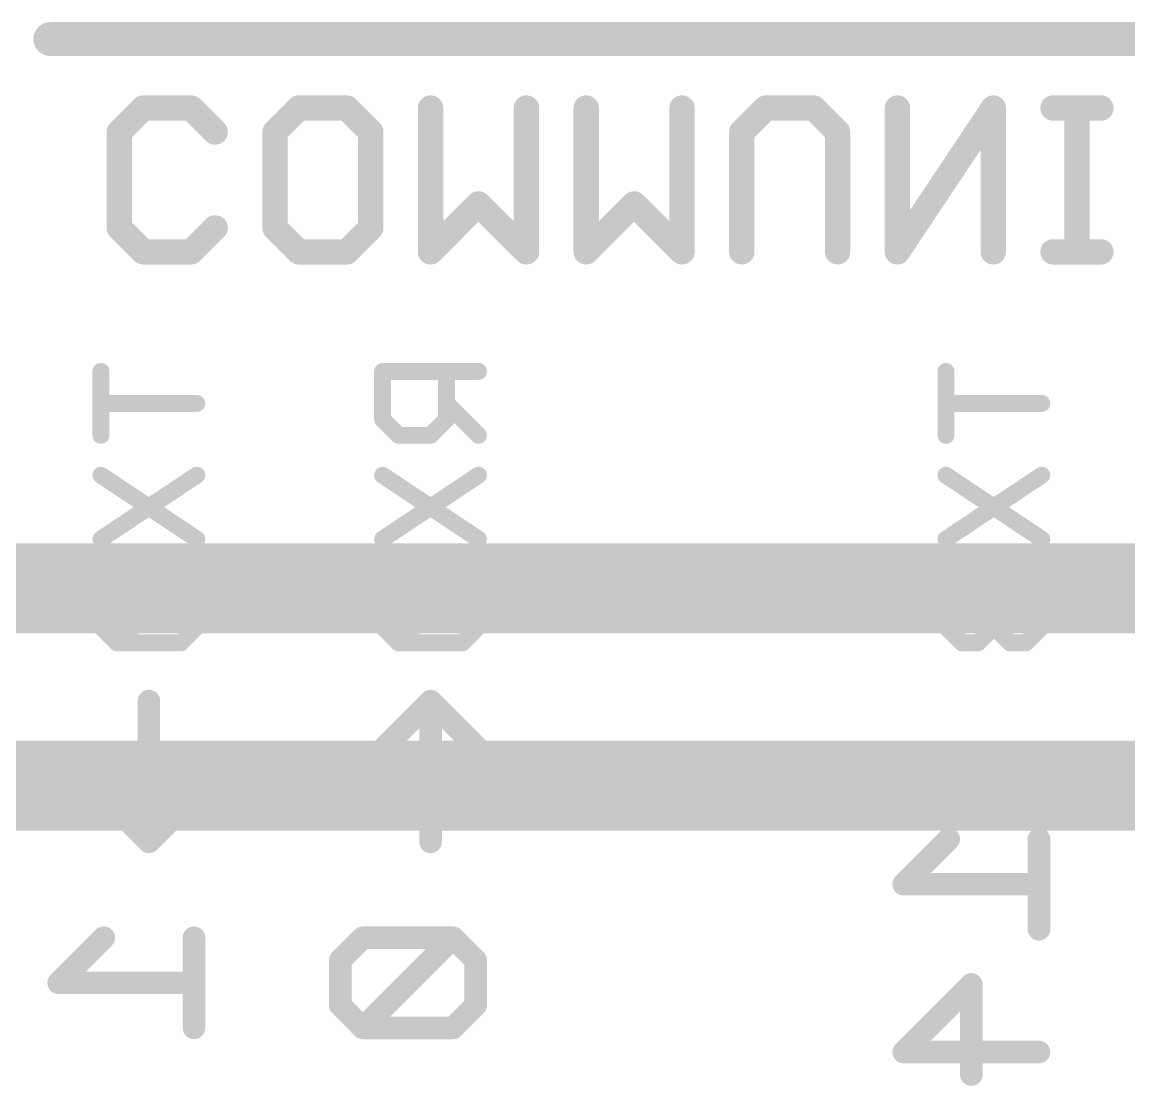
# Model space of a CAD drawing. Extents: x -209 to 66, y -44 to 97.
# Drawn here: x -57.15 to -47.17, y 5.42 to 15.01 of the extents above; entities that cross this region are included whole.
import ezdxf

# ---------------------------------------------------------------- set-up
doc = ezdxf.new("R2010")
doc.units = 0
doc.layers.add('1', color=22, linetype='CONTINUOUS')
doc.layers.add('22', color=253, linetype='CONTINUOUS')

msp = doc.modelspace()

# ---------------------------------------------------------------- linework, layer by layer
at = {"layer": '1', "const_width": 0.8128}
for points in [[(-41.656, 9.906), (-129.032, 9.906)], [(-42.418, 8.128), (-128.27, 8.128)]]:
    msp.add_lwpolyline(points, dxfattribs=at)
at = {"layer": '22'}
for points, const_width in [([(-56.896, 14.859), (-31.369, 14.859)], 0.3048), ([(-56.2737, 14.0206), (-56.0576, 14.2367)], 0.2286), ([(-56.0576, 14.2367), (-55.6254, 14.2367)], 0.2286), ([(-55.6254, 14.2367), (-55.4094, 14.0206)], 0.2286), ([(-54.8704, 14.0206), (-54.6543, 14.2367)], 0.2286), ([(-54.6543, 14.2367), (-54.2222, 14.2367)], 0.2286), ([(-54.2222, 14.2367), (-54.0061, 14.0206)], 0.2286), ([(-53.4671, 14.2367), (-53.4671, 12.9402)], 0.2286), ([(-52.6028, 12.9402), (-52.6028, 14.2367)], 0.2286), ([(-52.0639, 14.2367), (-52.0639, 12.9402)], 0.2286), ([(-51.1995, 12.9402), (-51.1995, 14.2367)], 0.2286), ([(-50.6606, 14.0206), (-50.4445, 14.2367)], 0.2286), ([(-50.4445, 14.2367), (-50.0123, 14.2367)], 0.2286), ([(-50.0123, 14.2367), (-49.7963, 14.0206)], 0.2286), ([(-49.2573, 14.2367), (-49.2573, 12.9402)], 0.2286), ([(-49.2573, 12.9402), (-48.393, 14.2367)], 0.2286), ([(-48.393, 14.2367), (-48.393, 12.9402)], 0.2286), ([(-47.854, 14.2367), (-47.4219, 14.2367)], 0.2286), ([(-47.6379, 14.2367), (-47.6379, 12.9402)], 0.2286), ([(-56.2737, 13.1563), (-56.2737, 14.0206)], 0.2286), ([(-54.8704, 13.1563), (-54.8704, 14.0206)], 0.2286), ([(-54.0061, 14.0206), (-54.0061, 13.1563)], 0.2286), ([(-50.6606, 12.9402), (-50.6606, 14.0206)], 0.2286), ([(-49.7963, 14.0206), (-49.7963, 12.9402)], 0.2286), ([(-53.4671, 12.9402), (-53.035, 13.3724)], 0.2286), ([(-53.035, 13.3724), (-52.6028, 12.9402)], 0.2286), ([(-52.0639, 12.9402), (-51.6317, 13.3724)], 0.2286), ([(-51.6317, 13.3724), (-51.1995, 12.9402)], 0.2286), ([(-56.0576, 12.9402), (-56.2737, 13.1563)], 0.2286), ([(-55.4094, 13.1563), (-55.6254, 12.9402)], 0.2286), ([(-54.6543, 12.9402), (-54.8704, 13.1563)], 0.2286), ([(-54.0061, 13.1563), (-54.2222, 12.9402)], 0.2286), ([(-55.6254, 12.9402), (-56.0576, 12.9402)], 0.2286), ([(-54.2222, 12.9402), (-54.6543, 12.9402)], 0.2286), ([(-47.854, 12.9402), (-47.4219, 12.9402)], 0.2286), ([(-56.4395, 11.8618), (-56.4395, 11.2856)], 0.1524), ([(-53.0352, 11.8618), (-53.8995, 11.8618)], 0.1524), ([(-53.8995, 11.8618), (-53.8995, 11.4296)], 0.1524), ([(-53.3233, 11.4296), (-53.3233, 11.8618)], 0.1524), ([(-48.8195, 11.8618), (-48.8195, 11.2856)], 0.1524), ([(-55.5752, 11.5737), (-56.4395, 11.5737)], 0.1524), ([(-53.3233, 11.5737), (-53.0352, 11.2856)], 0.1524), ([(-47.9552, 11.5737), (-48.8195, 11.5737)], 0.1524), ([(-53.8995, 11.4296), (-53.7555, 11.2856)], 0.1524), ([(-53.4674, 11.2856), (-53.3233, 11.4296)], 0.1524), ([(-53.7555, 11.2856), (-53.4674, 11.2856)], 0.1524), ([(-56.4395, 10.9263), (-55.5752, 10.3501)], 0.1524), ([(-56.4395, 10.3501), (-55.5752, 10.9263)], 0.1524), ([(-53.8995, 10.9263), (-53.0352, 10.3501)], 0.1524), ([(-53.8995, 10.3501), (-53.0352, 10.9263)], 0.1524), ([(-48.8195, 10.9263), (-47.9552, 10.3501)], 0.1524), ([(-48.8195, 10.3501), (-47.9552, 10.9263)], 0.1524), ([(-56.2955, 9.9908), (-56.4395, 9.8467)], 0.1524), ([(-55.7193, 9.9908), (-56.2955, 9.9908)], 0.1524), ([(-55.7193, 9.9908), (-56.2955, 9.4145)], 0.1524), ([(-55.5752, 9.8467), (-55.7193, 9.9908)], 0.1524), ([(-53.7555, 9.9908), (-53.8995, 9.8467)], 0.1524), ([(-53.1793, 9.9908), (-53.7555, 9.9908)], 0.1524), ([(-53.1793, 9.9908), (-53.7555, 9.4145)], 0.1524), ([(-53.0352, 9.8467), (-53.1793, 9.9908)], 0.1524), ([(-48.6755, 9.9908), (-48.8195, 9.8467)], 0.1524), ([(-47.9552, 9.8467), (-48.0993, 9.9908)], 0.1524), ([(-56.4395, 9.8467), (-56.4395, 9.5586)], 0.1524), ([(-55.5752, 9.5586), (-55.5752, 9.8467)], 0.1524), ([(-53.8995, 9.8467), (-53.8995, 9.5586)], 0.1524), ([(-53.0352, 9.5586), (-53.0352, 9.8467)], 0.1524), ([(-48.8195, 9.8467), (-48.8195, 9.5586)], 0.1524), ([(-47.9552, 9.5586), (-47.9552, 9.8467)], 0.1524), ([(-48.3874, 9.5586), (-48.3874, 9.7027)], 0.1524), ([(-56.4395, 9.5586), (-56.2955, 9.4145)], 0.1524), ([(-55.7193, 9.4145), (-55.5752, 9.5586)], 0.1524), ([(-53.8995, 9.5586), (-53.7555, 9.4145)], 0.1524), ([(-53.1793, 9.4145), (-53.0352, 9.5586)], 0.1524), ([(-48.8195, 9.5586), (-48.6755, 9.4145)], 0.1524), ([(-48.5314, 9.4145), (-48.3874, 9.5586)], 0.1524), ([(-48.3874, 9.5586), (-48.2433, 9.4145)], 0.1524), ([(-48.0993, 9.4145), (-47.9552, 9.5586)], 0.1524), ([(-56.2955, 9.4145), (-55.7193, 9.4145)], 0.1524), ([(-53.7555, 9.4145), (-53.1793, 9.4145)], 0.1524), ([(-48.6755, 9.4145), (-48.5314, 9.4145)], 0.1524), ([(-48.2433, 9.4145), (-48.0993, 9.4145)], 0.1524), ([(-56.007, 8.89), (-56.007, 7.62)], 0.2032), ([(-53.467, 8.89), (-53.975, 8.382)], 0.2032), ([(-53.467, 7.62), (-53.467, 8.89)], 0.2032), ([(-52.959, 8.382), (-53.467, 8.89)], 0.2032), ([(-56.515, 8.128), (-56.007, 7.62)], 0.2032), ([(-56.007, 7.62), (-55.499, 8.128)], 0.2032), ([(-48.7941, 7.6454), (-49.2008, 7.2387)], 0.2032), ([(-47.9806, 7.6454), (-47.9806, 6.8319)], 0.2032), ([(-49.2008, 7.2387), (-47.9806, 7.2387)], 0.2032), ([(-56.4141, 6.7564), (-56.8208, 6.3497)], 0.2032), ([(-55.6006, 6.7564), (-55.6006, 5.9429)], 0.2032), ([(-54.0775, 6.7564), (-54.2808, 6.553)], 0.2032), ([(-53.264, 6.7564), (-54.0775, 6.7564)], 0.2032), ([(-53.264, 6.7564), (-54.0775, 5.9429)], 0.2032), ([(-53.0606, 6.553), (-53.264, 6.7564)], 0.2032), ([(-54.2808, 6.553), (-54.2808, 6.1463)], 0.2032), ([(-53.0606, 6.1463), (-53.0606, 6.553)], 0.2032), ([(-56.8208, 6.3497), (-55.6006, 6.3497)], 0.2032), ([(-49.2008, 5.7256), (-48.5907, 6.3357)], 0.2032), ([(-48.5907, 6.3357), (-48.5907, 5.5222)], 0.2032), ([(-54.2808, 6.1463), (-54.0775, 5.9429)], 0.2032), ([(-53.264, 5.9429), (-53.0606, 6.1463)], 0.2032), ([(-54.0775, 5.9429), (-53.264, 5.9429)], 0.2032), ([(-47.9806, 5.7256), (-49.2008, 5.7256)], 0.2032)]:
    msp.add_lwpolyline(points, dxfattribs=dict(at, const_width=const_width))
for points, const_width in [([(-56.896, 14.9352, 1), (-56.896, 14.7828)], 0.1524), ([(-56.0576, 14.2939, 1), (-56.0576, 14.1796)], 0.1143), ([(-56.0172, 14.1963, 1), (-56.098, 14.2771)], 0.1143), ([(-55.585, 14.2771, 1), (-55.6659, 14.1963)], 0.1143), ([(-55.6254, 14.1796, 1), (-55.6254, 14.2939)], 0.1143), ([(-54.6543, 14.2939, 1), (-54.6543, 14.1796)], 0.1143), ([(-54.6139, 14.1963, 1), (-54.6947, 14.2771)], 0.1143), ([(-54.1818, 14.2771, 1), (-54.2626, 14.1963)], 0.1143), ([(-54.2222, 14.1796, 1), (-54.2222, 14.2939)], 0.1143), ([(-53.41, 14.2367, 1), (-53.5243, 14.2367)], 0.1143), ([(-52.5457, 14.2367, 1), (-52.66, 14.2367)], 0.1143), ([(-52.0067, 14.2367, 1), (-52.121, 14.2367)], 0.1143), ([(-51.1424, 14.2367, 1), (-51.2567, 14.2367)], 0.1143), ([(-50.4445, 14.2939, 1), (-50.4445, 14.1796)], 0.1143), ([(-50.4041, 14.1963, 1), (-50.4849, 14.2771)], 0.1143), ([(-49.9719, 14.2771, 1), (-50.0527, 14.1963)], 0.1143), ([(-50.0123, 14.1796, 1), (-50.0123, 14.2939)], 0.1143), ([(-49.2002, 14.2367, 1), (-49.3145, 14.2367)], 0.1143), ([(-48.3358, 14.2367, 1), (-48.4501, 14.2367)], 0.1143), ([(-48.3454, 14.205, 1), (-48.4405, 14.2684)], 0.1143), ([(-47.854, 14.2939, 1), (-47.854, 14.1796)], 0.1143), ([(-47.5808, 14.2367, 1), (-47.6951, 14.2367)], 0.1143), ([(-47.4219, 14.1796, 1), (-47.4219, 14.2939)], 0.1143), ([(-56.2166, 14.0206, 1), (-56.3309, 14.0206)], 0.1143), ([(-56.3141, 14.061, 1), (-56.2333, 13.9802)], 0.1143), ([(-55.4498, 13.9802, 1), (-55.369, 14.061)], 0.1143), ([(-54.8133, 14.0206, 1), (-54.9276, 14.0206)], 0.1143), ([(-54.9108, 14.061, 1), (-54.83, 13.9802)], 0.1143), ([(-53.9489, 14.0206, 1), (-54.0632, 14.0206)], 0.1143), ([(-54.0465, 13.9802, 1), (-53.9657, 14.061)], 0.1143), ([(-50.6034, 14.0206, 1), (-50.7177, 14.0206)], 0.1143), ([(-50.701, 14.061, 1), (-50.6202, 13.9802)], 0.1143), ([(-49.7391, 14.0206, 1), (-49.8534, 14.0206)], 0.1143), ([(-49.8367, 13.9802, 1), (-49.7558, 14.061)], 0.1143), ([(-52.9946, 13.4128, 1), (-53.0754, 13.332)], 0.1143), ([(-52.9946, 13.332, 1), (-53.0754, 13.4128)], 0.1143), ([(-51.5913, 13.4128, 1), (-51.6721, 13.332)], 0.1143), ([(-51.5913, 13.332, 1), (-51.6721, 13.4128)], 0.1143), ([(-56.2333, 13.1967, 1), (-56.3141, 13.1159)], 0.1143), ([(-56.3309, 13.1563, 1), (-56.2166, 13.1563)], 0.1143), ([(-55.369, 13.1159, 1), (-55.4498, 13.1967)], 0.1143), ([(-54.83, 13.1967, 1), (-54.9108, 13.1159)], 0.1143), ([(-54.9276, 13.1563, 1), (-54.8133, 13.1563)], 0.1143), ([(-54.0632, 13.1563, 1), (-53.9489, 13.1563)], 0.1143), ([(-53.9657, 13.1159, 1), (-54.0465, 13.1967)], 0.1143), ([(-56.0576, 12.9973, 1), (-56.0576, 12.883)], 0.1143), ([(-56.098, 12.8998, 1), (-56.0172, 12.9806)], 0.1143), ([(-55.6659, 12.9806, 1), (-55.585, 12.8998)], 0.1143), ([(-55.6254, 12.883, 1), (-55.6254, 12.9973)], 0.1143), ([(-54.6543, 12.9973, 1), (-54.6543, 12.883)], 0.1143), ([(-54.6947, 12.8998, 1), (-54.6139, 12.9806)], 0.1143), ([(-54.2626, 12.9806, 1), (-54.1818, 12.8998)], 0.1143), ([(-54.2222, 12.883, 1), (-54.2222, 12.9973)], 0.1143), ([(-53.5076, 12.9806, 1), (-53.4267, 12.8998)], 0.1143), ([(-53.5243, 12.9402, 1), (-53.41, 12.9402)], 0.1143), ([(-52.66, 12.9402, 1), (-52.5457, 12.9402)], 0.1143), ([(-52.6432, 12.8998, 1), (-52.5624, 12.9806)], 0.1143), ([(-52.1043, 12.9806, 1), (-52.0235, 12.8998)], 0.1143), ([(-52.121, 12.9402, 1), (-52.0067, 12.9402)], 0.1143), ([(-51.2567, 12.9402, 1), (-51.1424, 12.9402)], 0.1143), ([(-51.2399, 12.8998, 1), (-51.1591, 12.9806)], 0.1143), ([(-50.7177, 12.9402, 1), (-50.6034, 12.9402)], 0.1143), ([(-49.8534, 12.9402, 1), (-49.7391, 12.9402)], 0.1143), ([(-49.3145, 12.9402, 1), (-49.2002, 12.9402)], 0.1143), ([(-49.3049, 12.9719, 1), (-49.2098, 12.9085)], 0.1143), ([(-48.4501, 12.9402, 1), (-48.3358, 12.9402)], 0.1143), ([(-47.854, 12.9973, 1), (-47.854, 12.883)], 0.1143), ([(-47.6951, 12.9402, 1), (-47.5808, 12.9402)], 0.1143), ([(-47.4219, 12.883, 1), (-47.4219, 12.9973)], 0.1143), ([(-56.4014, 11.8618, 1), (-56.4776, 11.8618)], 0.0762), ([(-53.8995, 11.8999, 1), (-53.8995, 11.8237)], 0.0762), ([(-53.8614, 11.8618, 1), (-53.9376, 11.8618)], 0.0762), ([(-53.2852, 11.8618, 1), (-53.3614, 11.8618)], 0.0762), ([(-53.0352, 11.8237, 1), (-53.0352, 11.8999)], 0.0762), ([(-48.7814, 11.8618, 1), (-48.8576, 11.8618)], 0.0762), ([(-56.4395, 11.6118, 1), (-56.4395, 11.5356)], 0.0762), ([(-55.5752, 11.5356, 1), (-55.5752, 11.6118)], 0.0762), ([(-53.2964, 11.6006, 1), (-53.3503, 11.5467)], 0.0762), ([(-48.8195, 11.6118, 1), (-48.8195, 11.5356)], 0.0762), ([(-47.9552, 11.5356, 1), (-47.9552, 11.6118)], 0.0762), ([(-53.8726, 11.4566, 1), (-53.9265, 11.4027)], 0.0762), ([(-53.2964, 11.4027, 1), (-53.3503, 11.4566)], 0.0762), ([(-53.9376, 11.4296, 1), (-53.8614, 11.4296)], 0.0762), ([(-53.3614, 11.4296, 1), (-53.2852, 11.4296)], 0.0762), ([(-56.4776, 11.2856, 1), (-56.4014, 11.2856)], 0.0762), ([(-53.7555, 11.3237, 1), (-53.7555, 11.2475)], 0.0762), ([(-53.7824, 11.2586, 1), (-53.7285, 11.3125)], 0.0762), ([(-53.4943, 11.3125, 1), (-53.4404, 11.2586)], 0.0762), ([(-53.4674, 11.2475, 1), (-53.4674, 11.3237)], 0.0762), ([(-53.0621, 11.2586, 1), (-53.0083, 11.3125)], 0.0762), ([(-48.8576, 11.2856, 1), (-48.7814, 11.2856)], 0.0762), ([(-56.4184, 10.958, 1), (-56.4607, 10.8946)], 0.0762), ([(-55.5541, 10.8946, 1), (-55.5963, 10.958)], 0.0762), ([(-53.8784, 10.958, 1), (-53.9207, 10.8946)], 0.0762), ([(-53.0141, 10.8946, 1), (-53.0563, 10.958)], 0.0762), ([(-48.7984, 10.958, 1), (-48.8407, 10.8946)], 0.0762), ([(-47.9341, 10.8946, 1), (-47.9763, 10.958)], 0.0762), ([(-56.4607, 10.3818, 1), (-56.4184, 10.3184)], 0.0762), ([(-55.5963, 10.3184, 1), (-55.5541, 10.3818)], 0.0762), ([(-53.9207, 10.3818, 1), (-53.8784, 10.3184)], 0.0762), ([(-53.0563, 10.3184, 1), (-53.0141, 10.3818)], 0.0762), ([(-48.8407, 10.3818, 1), (-48.7984, 10.3184)], 0.0762), ([(-47.9763, 10.3184, 1), (-47.9341, 10.3818)], 0.0762), ([(-56.2955, 10.0289, 1), (-56.2955, 9.9527)], 0.0762), ([(-56.2685, 9.9638, 1), (-56.3224, 10.0177)], 0.0762), ([(-55.6923, 10.0177, 1), (-55.7462, 9.9638)], 0.0762), ([(-55.6923, 9.9638, 1), (-55.7462, 10.0177)], 0.0762), ([(-55.7193, 9.9527, 1), (-55.7193, 10.0289)], 0.0762), ([(-53.7555, 10.0289, 1), (-53.7555, 9.9527)], 0.0762), ([(-53.7285, 9.9638, 1), (-53.7824, 10.0177)], 0.0762), ([(-53.1523, 10.0177, 1), (-53.2062, 9.9638)], 0.0762), ([(-53.1523, 9.9638, 1), (-53.2062, 10.0177)], 0.0762), ([(-53.1793, 9.9527, 1), (-53.1793, 10.0289)], 0.0762), ([(-48.6485, 9.9638, 1), (-48.7024, 10.0177)], 0.0762), ([(-48.0723, 10.0177, 1), (-48.1262, 9.9638)], 0.0762), ([(-56.4014, 9.8467, 1), (-56.4776, 9.8467)], 0.0762), ([(-56.4665, 9.8736, 1), (-56.4126, 9.8198)], 0.0762), ([(-55.5371, 9.8467, 1), (-55.6133, 9.8467)], 0.0762), ([(-55.6021, 9.8198, 1), (-55.5483, 9.8736)], 0.0762), ([(-53.8614, 9.8467, 1), (-53.9376, 9.8467)], 0.0762), ([(-53.9265, 9.8736, 1), (-53.8726, 9.8198)], 0.0762), ([(-52.9971, 9.8467, 1), (-53.0733, 9.8467)], 0.0762), ([(-53.0621, 9.8198, 1), (-53.0083, 9.8736)], 0.0762), ([(-48.7814, 9.8467, 1), (-48.8576, 9.8467)], 0.0762), ([(-48.8465, 9.8736, 1), (-48.7926, 9.8198)], 0.0762), ([(-47.9171, 9.8467, 1), (-47.9933, 9.8467)], 0.0762), ([(-47.9821, 9.8198, 1), (-47.9283, 9.8736)], 0.0762), ([(-48.3493, 9.7027, 1), (-48.4255, 9.7027)], 0.0762), ([(-56.4126, 9.5855, 1), (-56.4665, 9.5317)], 0.0762), ([(-56.4776, 9.5586, 1), (-56.4014, 9.5586)], 0.0762), ([(-55.6133, 9.5586, 1), (-55.5371, 9.5586)], 0.0762), ([(-55.5483, 9.5317, 1), (-55.6021, 9.5855)], 0.0762), ([(-53.8726, 9.5855, 1), (-53.9265, 9.5317)], 0.0762), ([(-53.9376, 9.5586, 1), (-53.8614, 9.5586)], 0.0762), ([(-53.0733, 9.5586, 1), (-52.9971, 9.5586)], 0.0762), ([(-53.0083, 9.5317, 1), (-53.0621, 9.5855)], 0.0762), ([(-48.7926, 9.5855, 1), (-48.8465, 9.5317)], 0.0762), ([(-48.8576, 9.5586, 1), (-48.7814, 9.5586)], 0.0762), ([(-48.4255, 9.5586, 1), (-48.3493, 9.5586)], 0.0762), ([(-48.3604, 9.5855, 1), (-48.4143, 9.5317)], 0.0762), ([(-48.3604, 9.5317, 1), (-48.4143, 9.5855)], 0.0762), ([(-47.9933, 9.5586, 1), (-47.9171, 9.5586)], 0.0762), ([(-47.9283, 9.5317, 1), (-47.9821, 9.5855)], 0.0762), ([(-56.2955, 9.4526, 1), (-56.2955, 9.3764)], 0.0762), ([(-55.7193, 9.3764, 1), (-55.7193, 9.4526)], 0.0762), ([(-53.7555, 9.4526, 1), (-53.7555, 9.3764)], 0.0762), ([(-53.1793, 9.3764, 1), (-53.1793, 9.4526)], 0.0762), ([(-48.6755, 9.4526, 1), (-48.6755, 9.3764)], 0.0762), ([(-48.5314, 9.3764, 1), (-48.5314, 9.4526)], 0.0762), ([(-48.2433, 9.4526, 1), (-48.2433, 9.3764)], 0.0762), ([(-48.0993, 9.3764, 1), (-48.0993, 9.4526)], 0.0762), ([(-56.3224, 9.4415, 1), (-56.2685, 9.3876)], 0.0762), ([(-56.3224, 9.3876, 1), (-56.2685, 9.4415)], 0.0762), ([(-55.7462, 9.4415, 1), (-55.6923, 9.3876)], 0.0762), ([(-53.7824, 9.4415, 1), (-53.7285, 9.3876)], 0.0762), ([(-53.7824, 9.3876, 1), (-53.7285, 9.4415)], 0.0762), ([(-53.2062, 9.4415, 1), (-53.1523, 9.3876)], 0.0762), ([(-48.7024, 9.3876, 1), (-48.6485, 9.4415)], 0.0762), ([(-48.5584, 9.4415, 1), (-48.5045, 9.3876)], 0.0762), ([(-48.2703, 9.3876, 1), (-48.2164, 9.4415)], 0.0762), ([(-48.1262, 9.4415, 1), (-48.0723, 9.3876)], 0.0762), ([(-55.9562, 8.89, 1), (-56.0578, 8.89)], 0.1016), ([(-53.4162, 8.89, 1), (-53.5178, 8.89)], 0.1016), ([(-53.4311, 8.9259, 1), (-53.5029, 8.8541)], 0.1016), ([(-53.4311, 8.8541, 1), (-53.5029, 8.9259)], 0.1016), ([(-54.0109, 8.4179, 1), (-53.9391, 8.3461)], 0.1016), ([(-52.9949, 8.3461, 1), (-52.9231, 8.4179)], 0.1016), ([(-56.4791, 8.1639, 1), (-56.5509, 8.0921)], 0.1016), ([(-55.4631, 8.0921, 1), (-55.5349, 8.1639)], 0.1016), ([(-56.0429, 7.6559, 1), (-55.9711, 7.5841)], 0.1016), ([(-56.0429, 7.5841, 1), (-55.9711, 7.6559)], 0.1016), ([(-48.7582, 7.6095, 1), (-48.83, 7.6813)], 0.1016), ([(-47.9298, 7.6454, 1), (-48.0314, 7.6454)], 0.1016), ([(-56.0578, 7.62, 1), (-55.9562, 7.62)], 0.1016), ([(-53.5178, 7.62, 1), (-53.4162, 7.62)], 0.1016), ([(-49.2368, 7.2746, 1), (-49.1649, 7.2027)], 0.1016), ([(-49.2008, 7.2895, 1), (-49.2008, 7.1879)], 0.1016), ([(-47.9806, 7.1879, 1), (-47.9806, 7.2895)], 0.1016), ([(-56.3782, 6.7205, 1), (-56.45, 6.7923)], 0.1016), ([(-55.5498, 6.7564, 1), (-55.6514, 6.7564)], 0.1016), ([(-54.0775, 6.8072, 1), (-54.0775, 6.7056)], 0.1016), ([(-54.0415, 6.7205, 1), (-54.1134, 6.7923)], 0.1016), ([(-53.2281, 6.7923, 1), (-53.2999, 6.7205)], 0.1016), ([(-53.2281, 6.7205, 1), (-53.2999, 6.7923)], 0.1016), ([(-53.264, 6.7056, 1), (-53.264, 6.8072)], 0.1016), ([(-48.0314, 6.8319, 1), (-47.9298, 6.8319)], 0.1016), ([(-54.3168, 6.5889, 1), (-54.2449, 6.5171)], 0.1016), ([(-54.23, 6.553, 1), (-54.3316, 6.553)], 0.1016), ([(-53.0098, 6.553, 1), (-53.1114, 6.553)], 0.1016), ([(-53.0965, 6.5171, 1), (-53.0247, 6.5889)], 0.1016), ([(-56.8568, 6.3856, 1), (-56.7849, 6.3137)], 0.1016), ([(-56.8208, 6.4005, 1), (-56.8208, 6.2989)], 0.1016), ([(-55.6006, 6.2989, 1), (-55.6006, 6.4005)], 0.1016), ([(-48.5399, 6.3357, 1), (-48.6415, 6.3357)], 0.1016), ([(-48.5548, 6.2998, 1), (-48.6266, 6.3716)], 0.1016), ([(-54.2449, 6.1822, 1), (-54.3168, 6.1104)], 0.1016), ([(-54.3316, 6.1463, 1), (-54.23, 6.1463)], 0.1016), ([(-53.1114, 6.1463, 1), (-53.0098, 6.1463)], 0.1016), ([(-53.0247, 6.1104, 1), (-53.0965, 6.1822)], 0.1016), ([(-55.6514, 5.9429, 1), (-55.5498, 5.9429)], 0.1016), ([(-54.0775, 5.9937, 1), (-54.0775, 5.8921)], 0.1016), ([(-54.1134, 5.9788, 1), (-54.0415, 5.907)], 0.1016), ([(-54.1134, 5.907, 1), (-54.0415, 5.9788)], 0.1016), ([(-53.2999, 5.9788, 1), (-53.2281, 5.907)], 0.1016), ([(-53.264, 5.8921, 1), (-53.264, 5.9937)], 0.1016), ([(-49.2368, 5.7615, 1), (-49.1649, 5.6896)], 0.1016), ([(-49.2008, 5.7764, 1), (-49.2008, 5.6748)], 0.1016), ([(-47.9806, 5.6748, 1), (-47.9806, 5.7764)], 0.1016), ([(-48.6415, 5.5222, 1), (-48.5399, 5.5222)], 0.1016)]:
    msp.add_lwpolyline(points, format="xyb", dxfattribs=dict(at, const_width=const_width))

doc.saveas('drawing.dxf')
